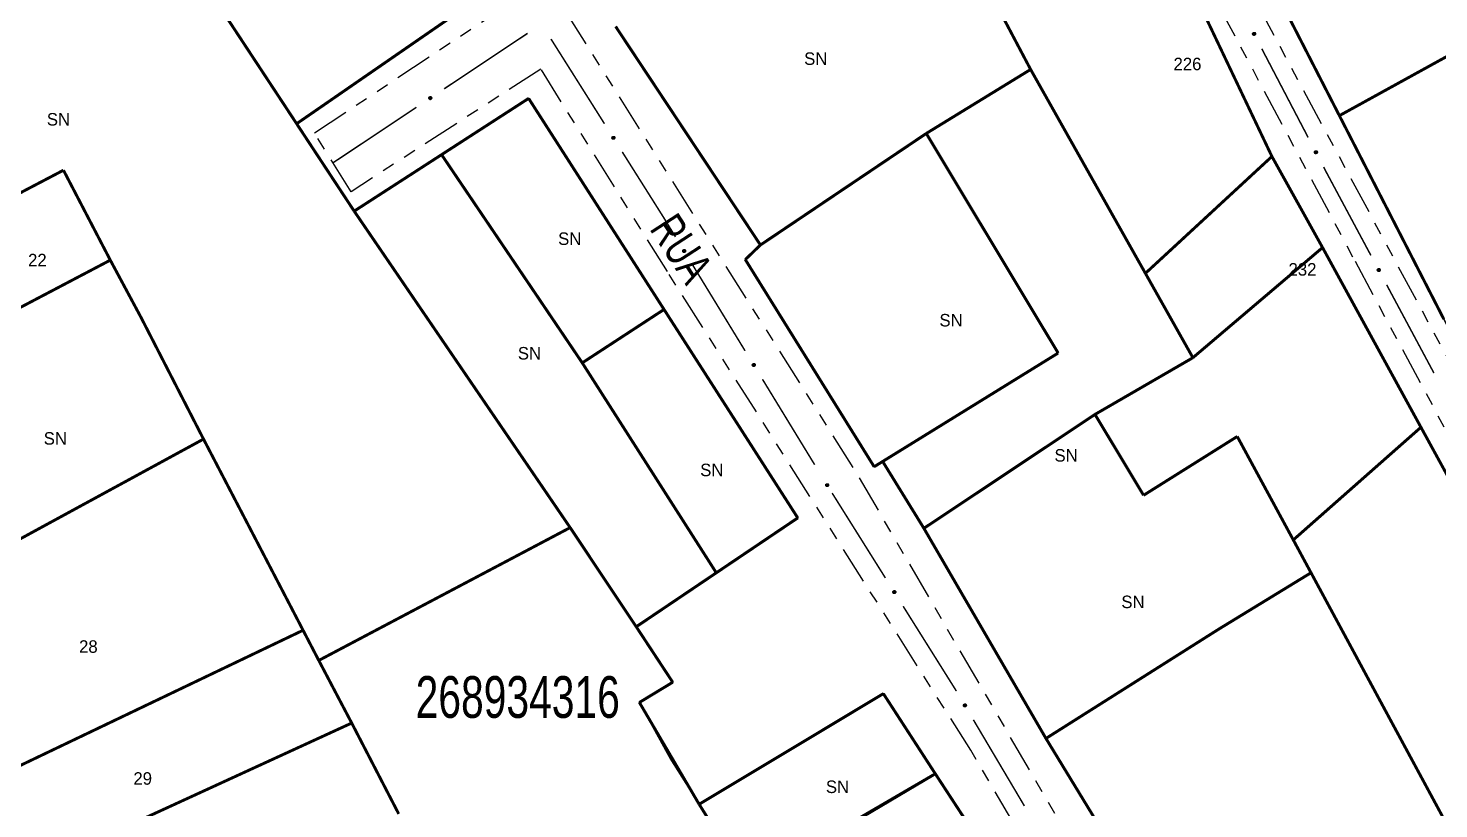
# Model space of a CAD drawing. Extents: x 205807 to 207855, y 4874692 to 4876446.
# Drawn here: x 206972.3 to 207141.3, y 4876100.5 to 4876194 of the extents above; entities that cross this region are included whole.
import ezdxf
from ezdxf.enums import TextEntityAlignment as Align

# ---------------------------------------------------------------- set-up
doc = ezdxf.new("R2010")
doc.units = 0
doc.header["$LTSCALE"] = 1.5
doc.header["$MEASUREMENT"] = 0
doc.linetypes.add('TRACO_25', pattern=[8, 3, -1, 1, -1, 1, -1])
for name, color, linetype in [('CD_MALHA_LOTES', 7, 'CONTINUOUS'), ('CD_TXT_QUADRA', 7, 'CONTINUOUS'), ('RU-QUADRA', 210, 'CONTINUOUS'), ('SV-EIXO-RUA-N-PAV', 6, 'CONTINUOUS'), ('SV-RUA-NAO-PAV', 7, 'CONTINUOUS'), ('SV-TXT-RUA-N-PAV', 7, 'CONTINUOUS'), ('Th_NmrPort', 1, 'CONTINUOUS')]:
    doc.layers.add(name, color=color, linetype=linetype)
doc.styles.add('ARIAL', font='ARIAL.SHX')

msp = doc.modelspace()

# ---------------------------------------------------------------- linework, layer by layer
at = {"layer": 'CD_MALHA_LOTES', "linetype": 'Continuous', "const_width": 0.35, "flags": 128}
for points in [[(207106.049126, 4876210.746667), (207121.323855, 4876178.629397)], [(207004.431437, 4876182.552642), (206996.019145, 4876195.326711), (206987.184055, 4876207.800646)], [(207026.001258, 4876197.364524), (207023.528257, 4876195.725663), (207004.431437, 4876182.552642)], [(207129.410821, 4876183.520085), (207122.408429, 4876197.159678)], [(207092.402852, 4876189.054504), (207088.86346, 4876195.748262)], [(207060.021643, 4876168.02314), (207042.663924, 4876194.203869)], [(207129.410821, 4876183.520085), (207147.348212, 4876193.399369)], [(207079.894267, 4876181.385629), (207092.402852, 4876189.054504)], [(207106.16109, 4876164.62651), (207092.402852, 4876189.054504)], [(207021.802375, 4876178.845211), (207032.236086, 4876185.585532)], [(207032.236086, 4876185.585532), (207048.465125, 4876160.300399)], [(207141.921883, 4876159.150441), (207129.410821, 4876183.520085)], [(207004.431437, 4876182.552642), (207011.328733, 4876172.079093)], [(207060.021643, 4876168.02314), (207079.894267, 4876181.385629)], [(207095.702395, 4876155.076223), (207079.894267, 4876181.385629)], [(207011.328733, 4876172.079093), (207021.802375, 4876178.845211)], [(207038.664325, 4876153.90256), (207021.802375, 4876178.845211)], [(207106.16109, 4876164.62651), (207121.323855, 4876178.629397)], [(207121.323855, 4876178.629397), (207127.393265, 4876167.714795)], [(206956.139713, 4876166.318155), (206976.484627, 4876176.982784)], [(206976.484627, 4876176.982784), (206982.09853, 4876166.2083)], [(207037.213605, 4876134.163911), (207011.328733, 4876172.079093)], [(207058.206055, 4876166.278007), (207060.021643, 4876168.02314)], [(207127.393265, 4876167.714795), (207111.853358, 4876154.519786)], [(207127.393265, 4876167.714795), (207133.116578, 4876157.264403)], [(206956.13942, 4876152.563539), (206982.09853, 4876166.2083)], [(206982.09853, 4876166.2083), (206985.783074, 4876159.340099), (206993.269277, 4876144.768845)], [(207073.649653, 4876141.456585), (207058.206055, 4876166.278007)], [(207111.853358, 4876154.519786), (207106.16109, 4876164.62651)], [(207038.664325, 4876153.90256), (207048.465125, 4876160.300399)], [(207048.465125, 4876160.300399), (207064.495004, 4876135.325561)], [(207133.116578, 4876157.264403), (207139.18448, 4876146.184818)], [(207074.671175, 4876142.087472), (207095.702395, 4876155.076223)], [(207054.731125, 4876128.747632), (207038.664325, 4876153.90256)], [(207100.119355, 4876147.725094), (207111.853358, 4876154.519786)], [(207079.611864, 4876134.078227), (207100.119355, 4876147.725094)], [(207105.940957, 4876138.036225), (207100.119355, 4876147.725094)], [(206956.13882, 4876124.427731), (206967.444545, 4876130.711634), (206993.269277, 4876144.768845)], [(206993.269277, 4876144.768845), (207005.203176, 4876121.864709)], [(207117.168642, 4876145.082406), (207105.940957, 4876138.036225)], [(207123.88658, 4876132.688078), (207117.168642, 4876145.082406)], [(207123.88658, 4876132.688078), (207139.18448, 4876146.184818)], [(207139.18448, 4876146.184818), (207160.692695, 4876106.912243)], [(207074.671175, 4876142.087472), (207073.649653, 4876141.456585)], [(207079.611864, 4876134.078227), (207074.671175, 4876142.087472)], [(207064.495004, 4876135.325561), (207054.731125, 4876128.747632)], [(207007.08511, 4876118.247964), (207037.213605, 4876134.163911)], [(207045.135669, 4876122.283169), (207037.213605, 4876134.163911)], [(207094.240903, 4876108.90158), (207079.611864, 4876134.078227)], [(207126.00951, 4876128.755067), (207123.88658, 4876132.688078)], [(207054.731125, 4876128.747632), (207045.135669, 4876122.283169)], [(207114.930654, 4876121.985861), (207126.00951, 4876128.755067)], [(207144.358888, 4876094.760393), (207126.00951, 4876128.755067)], [(206962.629131, 4876101.513873), (207005.203176, 4876121.864709)], [(207005.203176, 4876121.864709), (207007.08511, 4876118.247964)], [(207045.135669, 4876122.283169), (207049.50846, 4876115.637268)], [(207094.240903, 4876108.90158), (207114.930654, 4876121.985861)], [(207011.031364, 4876110.749066), (207007.08511, 4876118.247964)], [(207049.50846, 4876115.637268), (207045.512368, 4876113.216253)], [(207052.672673, 4876101.018922), (207074.754686, 4876114.267865)], [(207074.754686, 4876114.267865), (207080.97879, 4876104.671392)], [(207045.512368, 4876113.216253), (207052.672673, 4876101.018922)], [(206967.916104, 4876090.964356), (207011.031364, 4876110.749066)], [(207016.666559, 4876099.863612), (207011.031364, 4876110.749066)], [(207099.986156, 4876099.480394), (207094.240903, 4876108.90158)], [(207080.97879, 4876104.671392), (207058.664477, 4876091.458348)], [(207080.97879, 4876104.671392), (207063.607617, 4876094.554432)], [(207080.97879, 4876104.671392), (207087.231459, 4876095.095826)], [(207058.664477, 4876091.458348), (207052.672673, 4876101.018922)]]:
    msp.add_lwpolyline(points, dxfattribs=at)
at = {"layer": 'RU-QUADRA', "linetype": 'Continuous', "const_width": 0.18, "flags": 128}
for points in [[(207160.692695, 4876106.912243), (207139.18448, 4876146.184818), (207133.116578, 4876157.264403), (207127.393265, 4876167.714795), (207121.323855, 4876178.629397), (207106.049126, 4876210.746667)], [(207122.408429, 4876197.159678), (207129.410821, 4876183.520085), (207135.064149, 4876172.508262), (207146.488898, 4876150.254591), (207151.285677, 4876141.297069), (207160.861103, 4876123.415881), (207169.876525, 4876106.580448), (207174.857636, 4876097.278702), (207179.736337, 4876088.143361), (207187.174946, 4876074.406027), (207194.060022, 4876061.690935), (207203.42658, 4876044.393139), (207210.553518, 4876031.231387), (207222.307256, 4876009.525041), (207237.023594, 4875980.359441), (207245.999183, 4875963.097386), (207255.835524, 4875944.179913), (207255.02642, 4875943.697238), (207268.15921, 4875917.688321), (207277.027591, 4875899.884207), (207285.03359, 4875883.530078), (207292.80947, 4875869.110618), (207299.934581, 4875855.500285), (207306.150553, 4875843.626583)], [(207023.528257, 4876195.725663), (207004.431437, 4876182.552642), (207011.328733, 4876172.079093), (207021.802375, 4876178.845211), (207032.236086, 4876185.585532), (207048.465125, 4876160.300399), (207064.495004, 4876135.325561), (207054.731125, 4876128.747632), (207045.135669, 4876122.283169), (207049.50846, 4876115.637268), (207045.512368, 4876113.216253), (207049.2689, 4876106.401992), (207052.672673, 4876101.018922), (207074.754686, 4876114.267865), (207080.97879, 4876104.671392), (207087.231459, 4876095.095826)], [(207042.663924, 4876194.203869), (207060.021643, 4876168.02314), (207058.206055, 4876166.278007), (207073.649653, 4876141.456585), (207074.671175, 4876142.087472), (207079.611864, 4876134.078227), (207094.240903, 4876108.90158), (207099.986156, 4876099.480394), (207112.859675, 4876077.810683), (207119.034299, 4876067.417073), (207137.847254, 4876036.465287), (207150.34001, 4876015.911732)]]:
    msp.add_lwpolyline(points, dxfattribs=at)
at = {"layer": 'SV-EIXO-RUA-N-PAV', "const_width": 0.18}
for points in [[(207022.117838, 4876186.735089), (207032.109243, 4876193.381278)], [(207034.91861, 4876192.698336), (207041.32536, 4876182.551732)], [(207120.108062, 4876191.539675), (207125.667112, 4876180.90497)], [(207008.795965, 4876177.873503), (207018.78737, 4876184.519692)], [(207043.460943, 4876179.169531), (207048.266005, 4876171.559579)], [(207127.520129, 4876177.360068), (207127.764627, 4876176.892334)], [(207127.764627, 4876176.892334), (207133.184298, 4876166.781007)], [(207048.266005, 4876171.559579), (207048.409448, 4876171.332403)], [(207048.409448, 4876171.332403), (207049.833776, 4876169.001857)], [(207051.919687, 4876165.588798), (207058.177423, 4876155.349621)], [(207135.073966, 4876163.255506), (207140.742971, 4876152.679005)], [(207060.263334, 4876151.936562), (207066.52107, 4876141.697385)], [(207068.618538, 4876138.291485), (207074.999274, 4876128.128502)], [(207077.126186, 4876124.740842), (207082.975194, 4876115.424775)], [(207082.975194, 4876115.424775), (207083.426012, 4876114.70673)], [(207083.426012, 4876114.70673), (207083.503586, 4876114.575824)], [(207085.542795, 4876111.134658), (207091.660424, 4876100.81116)]]:
    msp.add_lwpolyline(points, dxfattribs=at)
at = {"layer": 'SV-EIXO-RUA-N-PAV'}
for points in [[(207119.212549, 4876193.490455), (207119.259421, 4876193.47649), (207119.29685, 4876193.454903), (207119.322885, 4876193.427913), (207119.339673, 4876193.398064), (207119.353408, 4876193.365592), (207119.360033, 4876193.329799), (207119.358587, 4876193.288444), (207119.344908, 4876193.241326), (207119.320274, 4876193.204437), (207119.295179, 4876193.177497), (207119.265062, 4876193.1582), (207119.233294, 4876193.145385), (207119.195887, 4876193.139733), (207119.153991, 4876193.141608), (207119.106946, 4876193.156509), (207119.070397, 4876193.177924), (207119.0459, 4876193.204691), (207119.026691, 4876193.235091), (207119.013066, 4876193.26841), (207119.006765, 4876193.303583), (207119.008729, 4876193.345762), (207119.024052, 4876193.392001), (207119.044995, 4876193.428698), (207119.071411, 4876193.453565), (207119.101766, 4876193.471802), (207119.134167, 4876193.485974), (207119.16987, 4876193.494132), (207119.212549, 4876193.490455)], [(207020.272005, 4876185.639468), (207020.280965, 4876185.687549), (207020.298498, 4876185.72704), (207020.322602, 4876185.755768), (207020.350521, 4876185.7756), (207020.381368, 4876185.792673), (207020.416267, 4876185.803024), (207020.457545, 4876185.805933), (207020.505839, 4876185.797283), (207020.545113, 4876185.776663), (207020.574543, 4876185.754539), (207020.596899, 4876185.726618), (207020.612982, 4876185.696373), (207020.622535, 4876185.659767), (207020.625075, 4876185.617907), (207020.615202, 4876185.569555), (207020.597747, 4876185.530958), (207020.573704, 4876185.503782), (207020.545491, 4876185.481485), (207020.513789, 4876185.464432), (207020.479473, 4876185.454469), (207020.437322, 4876185.451988), (207020.389728, 4876185.462365), (207020.351033, 4876185.479334), (207020.323527, 4876185.50299), (207020.3022, 4876185.53126), (207020.2847, 4876185.561991), (207020.272835, 4876185.596639), (207020.272005, 4876185.639468)], [(207042.409519, 4876181.040892), (207042.457373, 4876181.030791), (207042.496436, 4876181.012325), (207042.524583, 4876180.987545), (207042.543746, 4876180.959162), (207042.56008, 4876180.927917), (207042.569599, 4876180.892783), (207042.571525, 4876180.851447), (207042.56173, 4876180.803372), (207042.540182, 4876180.764599), (207042.517365, 4876180.735704), (207042.48892, 4876180.714018), (207042.458301, 4876180.698659), (207042.421478, 4876180.689979), (207042.379569, 4876180.688435), (207042.331466, 4876180.699455), (207042.293294, 4876180.717822), (207042.266699, 4876180.742505), (207042.245078, 4876180.77124), (207042.228784, 4876180.803338), (207042.219639, 4876180.837881), (207042.218162, 4876180.88008), (207042.229667, 4876180.927413), (207042.247552, 4876180.965694), (207042.271855, 4876180.99263), (207042.300624, 4876181.013278), (207042.331763, 4876181.030043), (207042.366683, 4876181.041081), (207042.409519, 4876181.040892)], [(207126.624616, 4876179.310848), (207126.671489, 4876179.296882), (207126.708917, 4876179.275295), (207126.734953, 4876179.248306), (207126.75174, 4876179.218457), (207126.765476, 4876179.185985), (207126.772101, 4876179.150192), (207126.770654, 4876179.108837), (207126.756975, 4876179.061719), (207126.732341, 4876179.02483), (207126.707247, 4876178.99789), (207126.67713, 4876178.978592), (207126.645362, 4876178.965778), (207126.607954, 4876178.960125), (207126.566059, 4876178.962001), (207126.519013, 4876178.976902), (207126.482464, 4876178.998317), (207126.457967, 4876179.025084), (207126.438759, 4876179.055484), (207126.425133, 4876179.088803), (207126.418832, 4876179.123976), (207126.420796, 4876179.166155), (207126.436119, 4876179.212394), (207126.457062, 4876179.249091), (207126.483478, 4876179.273957), (207126.513833, 4876179.292195), (207126.546234, 4876179.306367), (207126.581937, 4876179.314525), (207126.624616, 4876179.310848)], [(207050.895733, 4876167.47533), (207050.943434, 4876167.46453), (207050.982223, 4876167.445494), (207051.010004, 4876167.420306), (207051.028751, 4876167.391646), (207051.044626, 4876167.360166), (207051.05363, 4876167.324896), (207051.054952, 4876167.283536), (207051.044455, 4876167.23561), (207051.022343, 4876167.197156), (207050.999105, 4876167.168598), (207050.970346, 4876167.14733), (207050.939506, 4876167.13242), (207050.90256, 4876167.124279), (207050.860633, 4876167.123348), (207050.812697, 4876167.13507), (207050.774797, 4876167.153993), (207050.748565, 4876167.179062), (207050.727367, 4876167.20811), (207050.711544, 4876167.240443), (207050.702905, 4876167.275116), (207050.702045, 4876167.317332), (207050.714241, 4876167.364492), (207050.732683, 4876167.402507), (207050.757377, 4876167.429085), (207050.786445, 4876167.449311), (207050.817826, 4876167.465618), (207050.852903, 4876167.476145), (207050.895733, 4876167.47533)], [(207134.158277, 4876165.196897), (207134.205292, 4876165.183418), (207134.242942, 4876165.162221), (207134.269256, 4876165.135502), (207134.286352, 4876165.105829), (207134.300423, 4876165.073501), (207134.307419, 4876165.037779), (207134.306402, 4876164.996411), (207134.293212, 4876164.949154), (207134.268962, 4876164.912012), (207134.244148, 4876164.884812), (207134.214232, 4876164.865204), (207134.182599, 4876164.852061), (207134.145252, 4876164.846021), (207134.103339, 4876164.847462), (207134.056142, 4876164.861874), (207134.019373, 4876164.882909), (207133.9946, 4876164.909421), (207133.975077, 4876164.93962), (207133.961107, 4876164.972796), (207133.954442, 4876165.007902), (207133.955968, 4876165.050099), (207133.970811, 4876165.096494), (207133.991372, 4876165.133406), (207134.017529, 4876165.158545), (207134.047693, 4876165.177096), (207134.079946, 4876165.191604), (207134.115562, 4876165.200131), (207134.158277, 4876165.196897)], [(207059.23938, 4876153.823094), (207059.287081, 4876153.812294), (207059.32587, 4876153.793258), (207059.353651, 4876153.76807), (207059.372398, 4876153.73941), (207059.388273, 4876153.70793), (207059.397277, 4876153.67266), (207059.398599, 4876153.6313), (207059.388102, 4876153.583373), (207059.36599, 4876153.54492), (207059.342752, 4876153.516362), (207059.313993, 4876153.495094), (207059.283153, 4876153.480183), (207059.246207, 4876153.472042), (207059.20428, 4876153.471112), (207059.156344, 4876153.482834), (207059.118444, 4876153.501757), (207059.092212, 4876153.526826), (207059.071014, 4876153.555874), (207059.055191, 4876153.588207), (207059.046552, 4876153.62288), (207059.045692, 4876153.665096), (207059.057888, 4876153.712256), (207059.07633, 4876153.750271), (207059.101024, 4876153.776848), (207059.130092, 4876153.797074), (207059.161473, 4876153.813382), (207059.19655, 4876153.823909), (207059.23938, 4876153.823094)], [(207068.03587, 4876139.426559), (207068.083698, 4876139.416335), (207068.122713, 4876139.397768), (207068.150797, 4876139.372916), (207068.169887, 4876139.344485), (207068.186141, 4876139.313198), (207068.19557, 4876139.278039), (207068.19739, 4876139.236699), (207068.187471, 4876139.188649), (207068.165825, 4876139.149932), (207068.142933, 4876139.121095), (207068.114433, 4876139.099482), (207068.083775, 4876139.084201), (207068.04693, 4876139.075615), (207068.005017, 4876139.074179), (207067.956942, 4876139.085322), (207067.918818, 4876139.103787), (207067.892285, 4876139.128538), (207067.870738, 4876139.157328), (207067.854527, 4876139.189468), (207067.845471, 4876139.224034), (207067.844101, 4876139.266237), (207067.855728, 4876139.313541), (207067.87371, 4876139.351775), (207067.898082, 4876139.378648), (207067.926904, 4876139.399224), (207067.958086, 4876139.415908), (207067.993034, 4876139.426857), (207068.03587, 4876139.426559)], [(207076.07956, 4876126.61489), (207076.127388, 4876126.604667), (207076.166403, 4876126.5861), (207076.194486, 4876126.561248), (207076.213577, 4876126.532816), (207076.229831, 4876126.50153), (207076.239259, 4876126.466371), (207076.24108, 4876126.42503), (207076.231161, 4876126.37698), (207076.209514, 4876126.338263), (207076.186623, 4876126.309427), (207076.158122, 4876126.287814), (207076.127464, 4876126.272533), (207076.090619, 4876126.263947), (207076.048707, 4876126.262511), (207076.000632, 4876126.273654), (207075.962507, 4876126.292119), (207075.935975, 4876126.31687), (207075.914428, 4876126.34566), (207075.898216, 4876126.3778), (207075.88916, 4876126.412366), (207075.88779, 4876126.454568), (207075.899418, 4876126.501872), (207075.9174, 4876126.540107), (207075.941772, 4876126.56698), (207075.970593, 4876126.587555), (207076.001775, 4876126.60424), (207076.036723, 4876126.615189), (207076.07956, 4876126.61489)], [(207084.544643, 4876113.034967), (207084.592193, 4876113.023519), (207084.630718, 4876113.003956), (207084.658154, 4876112.978392), (207084.676508, 4876112.949479), (207084.691953, 4876112.917785), (207084.700476, 4876112.882396), (207084.701234, 4876112.841022), (207084.690084, 4876112.793243), (207084.66745, 4876112.755094), (207084.643826, 4876112.726855), (207084.61478, 4876112.705981), (207084.583739, 4876112.691493), (207084.546686, 4876112.683856), (207084.50475, 4876112.683497), (207084.456978, 4876112.695871), (207084.41934, 4876112.715309), (207084.393452, 4876112.740733), (207084.372651, 4876112.770067), (207084.357271, 4876112.802613), (207084.349105, 4876112.8374), (207084.34882, 4876112.879623), (207084.361658, 4876112.926613), (207084.380616, 4876112.964374), (207084.40567, 4876112.990612), (207084.435011, 4876113.01044), (207084.466611, 4876113.026318), (207084.501829, 4876113.036366), (207084.544643, 4876113.034967)]]:
    msp.add_lwpolyline(points, close=True, dxfattribs=at)
for points in [[(207119.006765, 4876193.303583), (207119.106946, 4876193.156509)], [(207119.008729, 4876193.345762), (207119.153991, 4876193.141608)], [(207119.012407, 4876193.320894), (207119.126463, 4876193.155719)], [(207119.012489, 4876193.282445), (207119.085266, 4876193.172676)], [(207119.013066, 4876193.26841), (207119.070397, 4876193.177924)], [(207119.019525, 4876193.366187), (207119.173075, 4876193.143131)], [(207119.024052, 4876193.392001), (207119.195887, 4876193.139733)], [(207119.034641, 4876193.407962), (207119.21147, 4876193.146264)], [(207119.044995, 4876193.428698), (207119.233294, 4876193.145385)], [(207119.059129, 4876193.437699), (207119.247336, 4876193.154234)], [(207119.071411, 4876193.453565), (207119.265062, 4876193.1582)], [(207119.087409, 4876193.460181), (207119.27699, 4876193.168196)], [(207119.101766, 4876193.471802), (207119.295179, 4876193.177497)], [(207119.120692, 4876193.476039), (207119.307002, 4876193.196202)], [(207119.134167, 4876193.485974), (207119.320274, 4876193.204437)], [(207119.154084, 4876193.485795), (207119.330858, 4876193.227148)], [(207119.16987, 4876193.494132), (207119.344908, 4876193.241326)], [(207119.190005, 4876193.490715), (207119.348448, 4876193.267137)], [(207119.212549, 4876193.490455), (207119.358587, 4876193.288444)], [(207119.237772, 4876193.48181), (207119.355511, 4876193.31548)], [(207119.259421, 4876193.47649), (207119.360033, 4876193.329799)], [(207119.280811, 4876193.464276), (207119.351746, 4876193.355084)], [(207119.29685, 4876193.454903), (207119.353408, 4876193.365592)], [(207020.272005, 4876185.639468), (207020.457545, 4876185.805933)], [(207020.272835, 4876185.596639), (207020.505839, 4876185.797283)], [(207020.274116, 4876185.617022), (207020.4798, 4876185.79809)], [(207020.27795, 4876185.66546), (207020.430982, 4876185.800032)], [(207020.280965, 4876185.687549), (207020.416267, 4876185.803024)], [(207020.282784, 4876185.581817), (207020.521416, 4876185.784801)], [(207020.2847, 4876185.561991), (207020.545113, 4876185.776663)], [(207020.290863, 4876185.710104), (207020.391993, 4876185.792124)], [(207020.295997, 4876185.549635), (207020.554698, 4876185.764331)], [(207020.298498, 4876185.72704), (207020.381368, 4876185.792673)], [(207020.3022, 4876185.53126), (207020.574543, 4876185.754539)], [(207020.315266, 4876185.518204), (207020.585704, 4876185.737429)], [(207020.323527, 4876185.50299), (207020.596899, 4876185.726618)], [(207020.340596, 4876185.492444), (207020.602705, 4876185.709406)], [(207020.351033, 4876185.479334), (207020.612982, 4876185.696373)], [(207020.372742, 4876185.471218), (207020.614402, 4876185.674577)], [(207020.389728, 4876185.462365), (207020.622535, 4876185.659767)], [(207020.415875, 4876185.460577), (207020.621554, 4876185.636725)], [(207020.437322, 4876185.451988), (207020.625075, 4876185.617907)], [(207020.461665, 4876185.458259), (207020.613936, 4876185.589048)], [(207020.479473, 4876185.454469), (207020.615202, 4876185.569555)], [(207020.499893, 4876185.462383), (207020.601403, 4876185.546296)], [(207020.513789, 4876185.464432), (207020.597747, 4876185.530958)], [(207042.218162, 4876180.88008), (207042.379569, 4876180.688435)], [(207042.219639, 4876180.837881), (207042.331466, 4876180.699455)], [(207042.223852, 4876180.855595), (207042.350983, 4876180.700257)], [(207042.227066, 4876180.81728), (207042.308541, 4876180.713803)], [(207042.227258, 4876180.901317), (207042.398466, 4876180.691508)], [(207042.228784, 4876180.803338), (207042.293294, 4876180.717822)], [(207042.229667, 4876180.927413), (207042.421478, 4876180.689979)], [(207042.238921, 4876180.944184), (207042.436477, 4876180.697758)], [(207042.247552, 4876180.965694), (207042.458301, 4876180.698659)], [(207042.260906, 4876180.975817), (207042.471575, 4876180.708623)], [(207042.271855, 4876180.99263), (207042.48892, 4876180.714018)], [(207042.287261, 4876181.000527), (207042.499994, 4876180.724953)], [(207042.300624, 4876181.013278), (207042.517365, 4876180.735704)], [(207042.319142, 4876181.019043), (207042.527625, 4876180.75531)], [(207042.331763, 4876181.030043), (207042.540182, 4876180.764599)], [(207042.351628, 4876181.031487), (207042.548881, 4876180.788097)], [(207042.366683, 4876181.041081), (207042.56173, 4876180.803372)], [(207042.387029, 4876181.039316), (207042.563155, 4876180.829385)], [(207042.409519, 4876181.040892), (207042.571525, 4876180.851447)], [(207042.435362, 4876181.034331), (207042.566258, 4876180.878143)], [(207042.457373, 4876181.030791), (207042.569599, 4876180.892783)], [(207042.479687, 4876181.02036), (207042.559279, 4876180.917309)], [(207042.496436, 4876181.012325), (207042.56008, 4876180.927917)], [(207126.418832, 4876179.123976), (207126.519013, 4876178.976902)], [(207126.420796, 4876179.166155), (207126.566059, 4876178.962001)], [(207126.424474, 4876179.141287), (207126.538531, 4876178.976111)], [(207126.424557, 4876179.102838), (207126.497333, 4876178.993069)], [(207126.425133, 4876179.088803), (207126.482464, 4876178.998317)], [(207126.431592, 4876179.18658), (207126.585143, 4876178.963524)], [(207126.436119, 4876179.212394), (207126.607954, 4876178.960125)], [(207126.446708, 4876179.228355), (207126.623537, 4876178.966657)], [(207126.457062, 4876179.249091), (207126.645362, 4876178.965778)], [(207126.471196, 4876179.258092), (207126.659403, 4876178.974627)], [(207126.483478, 4876179.273957), (207126.67713, 4876178.978592)], [(207126.499477, 4876179.280574), (207126.689058, 4876178.988589)], [(207126.513833, 4876179.292195), (207126.707247, 4876178.99789)], [(207126.532759, 4876179.296432), (207126.71907, 4876179.016595)], [(207126.546234, 4876179.306367), (207126.732341, 4876179.02483)], [(207126.566152, 4876179.306188), (207126.742925, 4876179.047541)], [(207126.581937, 4876179.314525), (207126.756975, 4876179.061719)], [(207126.602073, 4876179.311108), (207126.760515, 4876179.08753)], [(207126.624616, 4876179.310848), (207126.770654, 4876179.108837)], [(207126.649839, 4876179.302203), (207126.767578, 4876179.135873)], [(207126.671489, 4876179.296882), (207126.772101, 4876179.150192)], [(207126.692878, 4876179.284669), (207126.763813, 4876179.175477)], [(207126.708917, 4876179.275295), (207126.765476, 4876179.185985)], [(207050.702045, 4876167.317332), (207050.860633, 4876167.123348)], [(207050.702905, 4876167.275116), (207050.812697, 4876167.13507)], [(207050.707377, 4876167.292766), (207050.832223, 4876167.135587)], [(207050.71003, 4876167.254408), (207050.789984, 4876167.149751)], [(207050.711451, 4876167.338433), (207050.879573, 4876167.126144)], [(207050.711544, 4876167.240443), (207050.774797, 4876167.153993)], [(207050.714241, 4876167.364492), (207050.90256, 4876167.124279)], [(207050.723739, 4876167.381126), (207050.917672, 4876167.131838)], [(207050.732683, 4876167.402507), (207050.939506, 4876167.13242)], [(207050.746184, 4876167.412434), (207050.952924, 4876167.142188)], [(207050.757377, 4876167.429085), (207050.970346, 4876167.14733)], [(207050.772898, 4876167.436756), (207050.981579, 4876167.158102)], [(207050.786445, 4876167.449311), (207050.999105, 4876167.168598)], [(207050.805045, 4876167.454804), (207051.009651, 4876167.188052)], [(207050.817826, 4876167.465618), (207051.022343, 4876167.197156)], [(207050.837711, 4876167.466772), (207051.031384, 4876167.220524)], [(207050.852903, 4876167.476145), (207051.044455, 4876167.23561)], [(207050.873222, 4876167.474082), (207051.04626, 4876167.261599)], [(207050.895733, 4876167.47533), (207051.054952, 4876167.283536)], [(207050.921477, 4876167.468392), (207051.050075, 4876167.310307)], [(207050.943434, 4876167.46453), (207051.05363, 4876167.324896)], [(207050.965592, 4876167.453774), (207051.04367, 4876167.34957)], [(207050.982223, 4876167.445494), (207051.044626, 4876167.360166)], [(207133.955968, 4876165.050099), (207134.103339, 4876164.847462)], [(207133.966552, 4876165.070635), (207134.122407, 4876164.849183)], [(207133.970811, 4876165.096494), (207134.145252, 4876164.846021)], [(207133.981234, 4876165.112564), (207134.160766, 4876164.852714)], [(207133.991372, 4876165.133406), (207134.182599, 4876164.852061)], [(207134.005412, 4876165.142554), (207134.196548, 4876164.861055)], [(207134.017529, 4876165.158545), (207134.214232, 4876164.865204)], [(207134.033458, 4876165.165327), (207134.226056, 4876164.875324)], [(207134.047693, 4876165.177096), (207134.244148, 4876164.884812)], [(207134.066574, 4876165.181529), (207134.255776, 4876164.903639)], [(207134.079946, 4876165.191604), (207134.268962, 4876164.912012)], [(207134.099864, 4876165.191632), (207134.27931, 4876164.934831)], [(207134.115562, 4876165.200131), (207134.293212, 4876164.949154)], [(207134.135732, 4876165.196923), (207134.296484, 4876164.975)], [(207134.158277, 4876165.196897), (207134.306402, 4876164.996411)], [(207134.183588, 4876165.188514), (207134.303045, 4876165.023414)], [(207134.205292, 4876165.183418), (207134.307419, 4876165.037779)], [(207134.226807, 4876165.171427), (207134.29887, 4876165.062976)], [(207134.242942, 4876165.162221), (207134.300423, 4876165.073501)], [(207133.954442, 4876165.007902), (207134.056142, 4876164.861874)], [(207133.959904, 4876165.025271), (207134.075667, 4876164.861286)], [(207133.960385, 4876164.986824), (207134.034295, 4876164.877815)], [(207133.961107, 4876164.972796), (207134.019373, 4876164.882909)], [(207059.045692, 4876153.665096), (207059.20428, 4876153.471112)], [(207059.046552, 4876153.62288), (207059.156344, 4876153.482834)], [(207059.051024, 4876153.64053), (207059.17587, 4876153.48335)], [(207059.053677, 4876153.602172), (207059.133631, 4876153.497515)], [(207059.055098, 4876153.686197), (207059.22322, 4876153.473908)], [(207059.055191, 4876153.588207), (207059.118444, 4876153.501757)], [(207059.057888, 4876153.712256), (207059.246207, 4876153.472042)], [(207059.067386, 4876153.728889), (207059.261319, 4876153.479601)], [(207059.07633, 4876153.750271), (207059.283153, 4876153.480183)], [(207059.089831, 4876153.760197), (207059.296572, 4876153.489952)], [(207059.101024, 4876153.776848), (207059.313993, 4876153.495094)], [(207059.116545, 4876153.78452), (207059.325226, 4876153.505865)], [(207059.130092, 4876153.797074), (207059.342752, 4876153.516362)], [(207059.148692, 4876153.802568), (207059.353298, 4876153.535815)], [(207059.161473, 4876153.813382), (207059.36599, 4876153.54492)], [(207059.181358, 4876153.814535), (207059.375031, 4876153.568288)], [(207059.19655, 4876153.823909), (207059.388102, 4876153.583373)], [(207059.216869, 4876153.821846), (207059.389907, 4876153.609363)], [(207059.23938, 4876153.823094), (207059.398599, 4876153.6313)], [(207059.265124, 4876153.816155), (207059.393722, 4876153.65807)], [(207059.287081, 4876153.812294), (207059.397277, 4876153.67266)], [(207059.309239, 4876153.801538), (207059.387317, 4876153.697334)], [(207059.32587, 4876153.793258), (207059.388273, 4876153.70793)], [(207067.844101, 4876139.266237), (207068.005017, 4876139.074179)], [(207067.845471, 4876139.224034), (207067.956942, 4876139.085322)], [(207067.849729, 4876139.241737), (207067.976462, 4876139.086074)], [(207067.852845, 4876139.203414), (207067.934054, 4876139.099728)], [(207067.853252, 4876139.28745), (207068.023921, 4876139.077203)], [(207067.854527, 4876139.189468), (207067.918818, 4876139.103787)], [(207067.855728, 4876139.313541), (207068.04693, 4876139.075615)], [(207067.865025, 4876139.330287), (207068.061949, 4876139.083356)], [(207067.87371, 4876139.351775), (207068.083775, 4876139.084201)], [(207067.88709, 4876139.361864), (207068.097074, 4876139.094131)], [(207067.898082, 4876139.378648), (207068.114433, 4876139.099482)], [(207067.913509, 4876139.386506), (207068.125535, 4876139.110388)], [(207067.926904, 4876139.399224), (207068.142933, 4876139.121095)], [(207067.945437, 4876139.404941), (207068.153244, 4876139.140675)], [(207067.958086, 4876139.415908), (207068.165825, 4876139.149932)], [(207067.977955, 4876139.417301), (207068.174584, 4876139.173407)], [(207067.993034, 4876139.426857), (207068.187471, 4876139.188649)], [(207068.013376, 4876139.42504), (207068.188964, 4876139.214658)], [(207068.03587, 4876139.426559), (207068.19739, 4876139.236699)], [(207068.061696, 4876139.419931), (207068.192191, 4876139.263408)], [(207068.083698, 4876139.416335), (207068.19557, 4876139.278039)], [(207068.105985, 4876139.405847), (207068.185313, 4876139.302591)], [(207068.122713, 4876139.397768), (207068.186141, 4876139.313198)], [(207075.88779, 4876126.454568), (207076.048707, 4876126.262511)], [(207075.88916, 4876126.412366), (207076.000632, 4876126.273654)], [(207075.893419, 4876126.430068), (207076.020151, 4876126.274406)], [(207075.896534, 4876126.391745), (207075.977744, 4876126.28806)], [(207075.896941, 4876126.475782), (207076.067611, 4876126.265535)], [(207075.898216, 4876126.3778), (207075.962507, 4876126.292119)], [(207075.899418, 4876126.501872), (207076.090619, 4876126.263947)], [(207075.908714, 4876126.518619), (207076.105638, 4876126.271687)], [(207075.9174, 4876126.540107), (207076.127464, 4876126.272533)], [(207075.93078, 4876126.550195), (207076.140764, 4876126.282462)], [(207075.941772, 4876126.56698), (207076.158122, 4876126.287814)], [(207075.957198, 4876126.574838), (207076.169225, 4876126.29872)], [(207075.970593, 4876126.587555), (207076.186623, 4876126.309427)], [(207075.989126, 4876126.593272), (207076.196934, 4876126.329006)], [(207076.001775, 4876126.60424), (207076.209514, 4876126.338263)], [(207076.021645, 4876126.605633), (207076.218273, 4876126.361738)], [(207076.036723, 4876126.615189), (207076.231161, 4876126.37698)], [(207076.057066, 4876126.613371), (207076.232653, 4876126.40299)], [(207076.07956, 4876126.61489), (207076.24108, 4876126.42503)], [(207076.105386, 4876126.608263), (207076.23588, 4876126.45174)], [(207076.127388, 4876126.604667), (207076.239259, 4876126.466371)], [(207076.149674, 4876126.594178), (207076.229002, 4876126.490923)], [(207076.166403, 4876126.5861), (207076.229831, 4876126.50153)], [(207084.34882, 4876112.879623), (207084.50475, 4876112.683497)], [(207084.349105, 4876112.8374), (207084.456978, 4876112.695871)], [(207084.353817, 4876112.854987), (207084.47651, 4876112.696121)], [(207084.355947, 4876112.816597), (207084.434467, 4876112.71086)], [(207084.357271, 4876112.802613), (207084.41934, 4876112.715309)], [(207084.358512, 4876112.900595), (207084.523726, 4876112.686034)], [(207084.361658, 4876112.926613), (207084.546686, 4876112.683856)], [(207084.371382, 4876112.943116), (207084.561899, 4876112.691208)], [(207084.380616, 4876112.964374), (207084.583739, 4876112.691493)], [(207084.394251, 4876112.974115), (207084.59729, 4876112.701077)], [(207084.40567, 4876112.990612), (207084.61478, 4876112.705981)], [(207084.421293, 4876112.998071), (207084.626158, 4876112.716599)], [(207084.435011, 4876113.01044), (207084.643826, 4876112.726855)], [(207084.453684, 4876113.015679), (207084.654636, 4876112.746163)], [(207084.466611, 4876113.026318), (207084.66745, 4876112.755094)], [(207084.486509, 4876113.027201), (207084.67681, 4876112.778337)], [(207084.501829, 4876113.036366), (207084.690084, 4876112.793243)], [(207084.522117, 4876113.034027), (207084.692244, 4876112.819205)], [(207084.544643, 4876113.034967), (207084.701234, 4876112.841022)], [(207084.57029, 4876113.027679), (207084.696722, 4876112.867856)], [(207084.592193, 4876113.023519), (207084.700476, 4876112.882396)], [(207084.614202, 4876113.012462), (207084.690853, 4876112.907203)], [(207084.630718, 4876113.003956), (207084.691953, 4876112.917785)]]:
    msp.add_lwpolyline(points, dxfattribs=at)
at = {"layer": 'SV-RUA-NAO-PAV', "linetype": 'TRACO_25'}
for points in [[(207021.536664, 4876390.086014, 6.532748), (207021.779324, 4876388.014419, 6.532748), (207022.376323, 4876385.180914, 6.532748), (207064.086981, 4876303.089614, 7.181893), (207115.738808, 4876203.701788, 7.656268), (207119.416729, 4876197.116291, 7.806071), (207158.769257, 4876123.972267, 7.59223), (207196.762203, 4876053.65785, 7.936464), (207251.404867, 4875947.09291, 7.395525), (207279.158354, 4875891.629317, 6.952939), (207305.929745, 4875839.60928, 6.166119), (207306.599559, 4875838.872732, 6.166119), (207308.104238, 4875838.105633, 6.166119), (207309.935392, 4875837.760487, 6.166119)], [(207012.909715, 4876381.72992, 6.482814), (207015.276649, 4876381.663202, 6.457847), (207018.45177, 4876381.09655, 6.60765), (207020.395245, 4876380.099396, 6.632617), (207030.333615, 4876360.101083, 6.532748), (207063.346345, 4876294.416969, 7.131959), (207094.753487, 4876235.780344, 7.181893), (207114.738551, 4876197.048445, 7.181893), (207131.288262, 4876166.074685, 7.838111), (207172.402728, 4876089.479266, 7.788935), (207213.835573, 4876012.328216, 7.641407), (207256.037729, 4875928.905173, 6.879175), (207301.714445, 4875840.817782, 6.166119), (207302.763618, 4875837.642395, 6.166119), (207302.766946, 4875835.700093, 6.166119), (207302.015215, 4875834.196631, 6.166119)], [(206956.142962, 4876318.73757, 6.133275), (206995.335859, 4876259.920586, 6.133275), (207032.541345, 4876202.470662, 6.308044), (207036.692163, 4876195.916573, 6.732485), (207071.850112, 4876140.139437, 6.387412), (207100.763492, 4876090.497769, 6.461176), (207129.58123, 4876042.516774, 6.879175), (207160.265269, 4875991.082185, 6.68247), (207220.259697, 4875891.742395, 5.846474), (207254.475747, 4875832.925188, 5.551416), (207262.559413, 4875819.344412, 5.821886), (207264.127965, 4875818.673382, 5.821886), (207265.99463, 4875818.268503, 5.821886)], [(207257.049582, 4875814.295929, 5.797297), (207257.155654, 4875816.65983, 5.797297), (207255.733542, 4875819.715602, 5.797297), (207209.908875, 4875899.216576, 6.116943), (207145.292184, 4876005.601042, 6.903763), (207085.238058, 4876107.4822, 6.879175), (207048.870389, 4876164.834097, 6.80541), (207033.699262, 4876189.103101, 6.208176), (207010.952205, 4876174.41045, 6.208176), (207006.570963, 4876181.446991, 6.208176), (207029.185255, 4876196.449427, 6.208176), (207000.695293, 4876242.824842, 6.208176), (206967.553477, 4876291.123691, 6.033406), (206956.142728, 4876307.765991, 6.008439)]]:
    msp.add_polyline3d(points, dxfattribs=at)

# ---------------------------------------------------------------- texts
at = {"layer": 'CD_TXT_QUADRA', "style": 'ARIAL', "width": 0.7}
msp.add_text('268934316', height=5, dxfattribs=at).set_placement((207018.696843, 4876111.3699))
at = {"layer": 'SV-TXT-RUA-N-PAV', "style": 'ARIAL', "width": 0.7}
msp.add_text('RUA', height=4, rotation=303, dxfattribs=at).set_placement((207046.651532, 4876169.965774))
at = {"layer": 'Th_NmrPort', "color": 1}
for s, p in [('SN', (207065.258485, 4876190.350653)), ('226', (207109.529158, 4876189.709433)), ('SN', (206974.491339, 4876183.083289)), ('SN', (207035.770805, 4876168.778251)), ('22', (206972.24244, 4876166.216548)), ('232', (207123.315381, 4876165.102628)), ('SN', (207081.475796, 4876159.01104)), ('SN', (207030.94149, 4876155.052829)), ('SN', (206974.116523, 4876144.852009)), ('SN', (207095.26202, 4876142.820243)), ('SN', (207052.800496, 4876141.073231)), ('SN', (207103.277266, 4876125.266854)), ('28', (206978.353949, 4876119.913906)), ('29', (206984.866614, 4876104.108327)), ('SN', (207067.864378, 4876103.111804))]:
    msp.add_text(s, height=1.5, dxfattribs=at).set_placement(p, align=Align.MIDDLE_LEFT)

doc.saveas('drawing.dxf')
